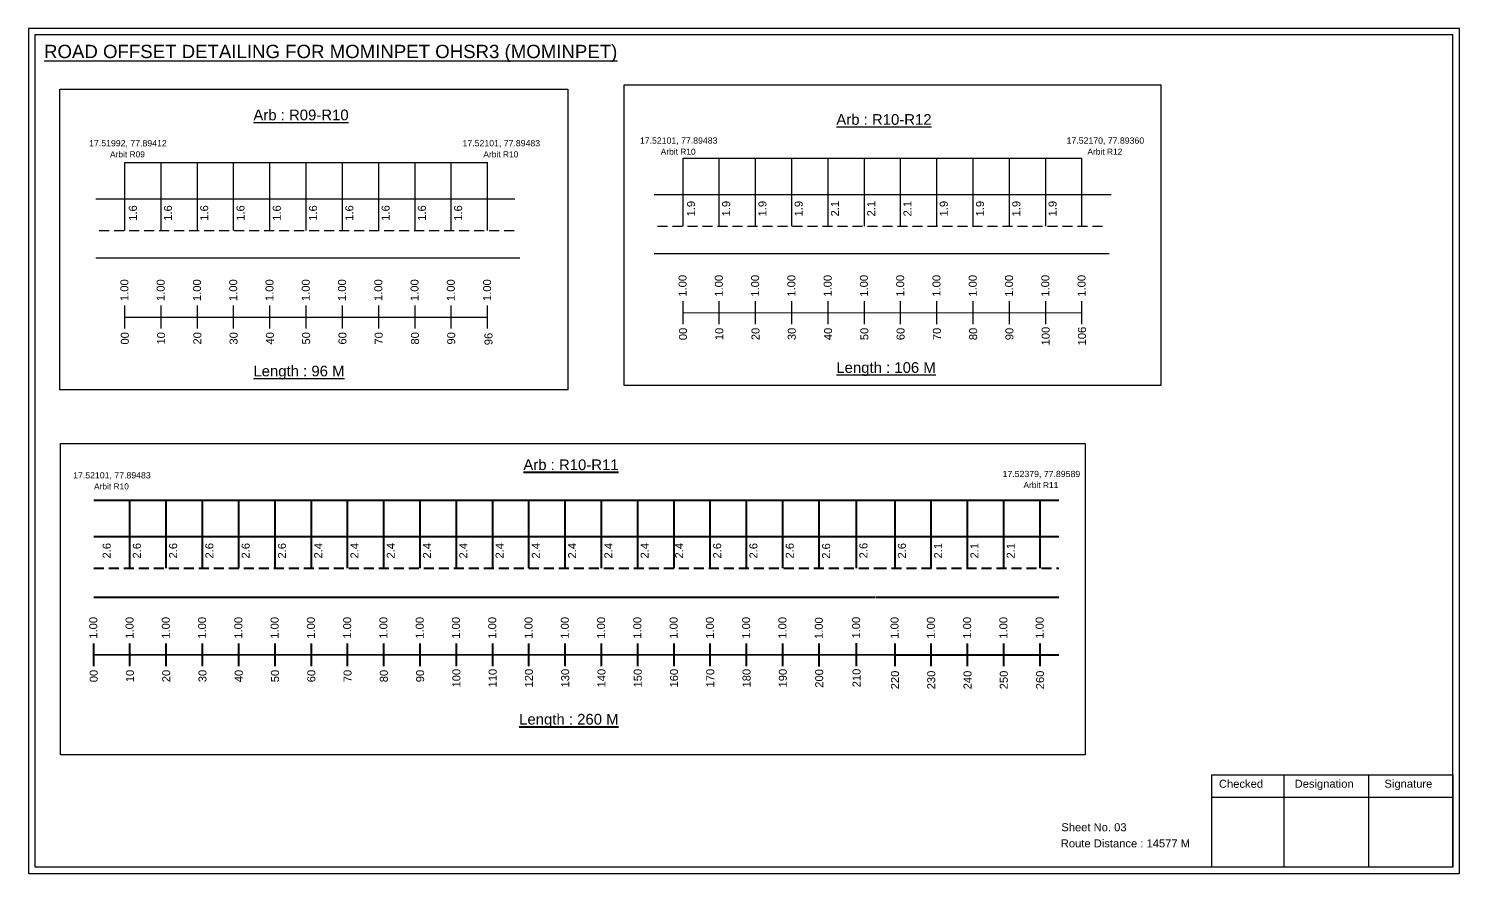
# Model space of a CAD drawing. Header units: inches. Extents: x 1446 to 12099, y 451 to 5049.
# Drawn here: x 4520 to 5057, y 3395 to 3712 of the extents above; entities that cross this region are included whole.
import ezdxf

# ---------------------------------------------------------------- set-up
doc = ezdxf.new("R2010")
doc.units = ezdxf.units.IN
doc.header["$MEASUREMENT"] = 0
doc.linetypes.add('DASHED2', pattern=[0.375, 0.25, -0.125])
doc.layers.add('PDF_Geometry', color=7, linetype='Continuous')
doc.layers.add('PDF_Text', color=5, linetype='Continuous')
doc.styles.add('PDF Arial', font='arial.ttf')
doc.styles.get("Standard").update_dxf_attribs({"font": 'arial.ttf'})

msp = doc.modelspace()

# ---------------------------------------------------------------- linework, layer by layer
at = {"color": 5}
for p, q in [((4556.38, 3661.61), (4692.38, 3661.61)), ((4765.67, 3663.25), (4915.27, 3663.25))]:
    msp.add_line(p, q, dxfattribs=at)
for p, q in [((4556.38, 3636.08), (4556.38, 3661.61)), ((4569.98, 3636.08), (4569.98, 3661.61)), ((4583.58, 3636.08), (4583.58, 3661.61)), ((4597.18, 3636.08), (4597.18, 3661.61)), ((4610.78, 3636.08), (4610.78, 3661.61)), ((4624.38, 3636.08), (4624.38, 3661.61)), ((4637.98, 3636.08), (4637.98, 3661.61)), ((4651.58, 3636.08), (4651.58, 3661.61)), ((4665.18, 3636.08), (4665.18, 3661.61)), ((4678.78, 3636.08), (4678.78, 3661.61)), ((4692.38, 3636.08), (4692.38, 3661.61)), ((4765.67, 3637.71), (4765.67, 3663.25)), ((4779.27, 3637.71), (4779.27, 3663.25)), ((4792.87, 3637.71), (4792.87, 3663.25)), ((4806.47, 3637.71), (4806.47, 3663.25)), ((4820.07, 3637.71), (4820.07, 3663.25)), ((4833.67, 3637.71), (4833.67, 3663.25)), ((4847.27, 3637.71), (4847.27, 3663.25)), ((4860.87, 3637.71), (4860.87, 3663.25)), ((4874.47, 3637.71), (4874.47, 3663.25)), ((4888.07, 3637.71), (4888.07, 3663.25)), ((4901.67, 3637.71), (4901.67, 3663.25)), ((4915.27, 3637.71), (4915.27, 3663.25)), ((4754.8, 3649.6), (4926.15, 3649.6)), ((4545.5, 3647.96), (4702.66, 3647.96)), ((4925.46, 3627.41), (4754.8, 3627.41)), ((4704.48, 3625.78), (4545.5, 3625.78))]:
    msp.add_line(p, q)
at = {"linetype": 'DASHED2', "ltscale": 15}
for p, q in [((4756.07, 3637.71), (4923.67, 3637.71)), ((4546.77, 3636.08), (4702.66, 3636.08))]:
    msp.add_line(p, q, dxfattribs=at)
at = {"color": 217, "true_color": 0x93278f}
for p, q in [((4556.38, 3599.38), (4556.38, 3607.94)), ((4569.98, 3599.38), (4569.98, 3607.94)), ((4583.58, 3599.38), (4583.58, 3607.94)), ((4597.18, 3599.38), (4597.18, 3607.94)), ((4610.78, 3599.38), (4610.78, 3607.94)), ((4624.38, 3599.38), (4624.38, 3607.94)), ((4637.98, 3599.38), (4637.98, 3607.94)), ((4651.58, 3599.38), (4651.58, 3607.94)), ((4665.18, 3599.38), (4665.18, 3607.94)), ((4678.78, 3599.38), (4678.78, 3607.94)), ((4692.38, 3599.38), (4692.38, 3607.94)), ((4765.67, 3601.01), (4765.67, 3609.57)), ((4765.67, 3605.28), (4915.27, 3605.31)), ((4779.27, 3601.01), (4779.27, 3609.57)), ((4792.87, 3601.01), (4792.87, 3609.57)), ((4806.47, 3601.01), (4806.47, 3609.57)), ((4820.07, 3601.01), (4820.07, 3609.57)), ((4833.67, 3601.01), (4833.67, 3609.57)), ((4847.27, 3601.01), (4847.27, 3609.57)), ((4860.87, 3601.01), (4860.87, 3609.57)), ((4874.47, 3601.01), (4874.47, 3609.57)), ((4888.07, 3601.01), (4888.07, 3609.57)), ((4901.67, 3601.01), (4901.67, 3609.57)), ((4915.27, 3601.01), (4915.27, 3609.57)), ((4556.38, 3603.65), (4692.38, 3603.68))]:
    msp.add_line(p, q, dxfattribs=at)
at = {"color": 5, "lineweight": 40}
for p, q in [((4544.71, 3535.01), (4845.17, 3535.06)), ((4845.17, 3535), (4899.57, 3535.01)), ((4899.57, 3535.01), (4906.63, 3535.01))]:
    msp.add_line(p, q, dxfattribs=at)
at = {"lineweight": 40}
for p, q in [((4558.31, 3509.47), (4558.31, 3535.01)), ((4571.91, 3509.47), (4571.91, 3535.01)), ((4585.51, 3509.47), (4585.51, 3535.01)), ((4599.11, 3509.47), (4599.11, 3535.01)), ((4612.71, 3509.47), (4612.71, 3535.01)), ((4626.31, 3509.47), (4626.31, 3535.01)), ((4639.91, 3509.47), (4639.91, 3535.01)), ((4653.51, 3509.47), (4653.51, 3535.01)), ((4667.11, 3509.47), (4667.11, 3535.01)), ((4680.71, 3509.47), (4680.71, 3535.01)), ((4694.31, 3509.47), (4694.31, 3535.01)), ((4707.91, 3509.47), (4707.91, 3535.01)), ((4721.51, 3509.47), (4721.51, 3535.01)), ((4735.11, 3509.47), (4735.11, 3535.01)), ((4748.71, 3509.47), (4748.71, 3535.01)), ((4762.31, 3509.47), (4762.31, 3535.01)), ((4775.91, 3509.47), (4775.91, 3535.01)), ((4789.51, 3509.47), (4789.51, 3535.01)), ((4803.11, 3509.47), (4803.11, 3535.01)), ((4816.75, 3509.37), (4816.75, 3534.9)), ((4830.74, 3509.52), (4830.74, 3535.06)), ((4845.17, 3509.47), (4845.17, 3535.01)), ((4858.77, 3509.47), (4858.77, 3535.01)), ((4872.37, 3509.47), (4872.37, 3535.01)), ((4885.97, 3509.47), (4885.97, 3535.01)), ((4899.57, 3509.47), (4899.57, 3535.01)), ((4544.71, 3521.35), (4898.23, 3521.35)), ((4898.23, 3521.35), (4906.63, 3521.35)), ((4544.71, 3498.67), (4837.9, 3498.67)), ((4838.08, 3498.67), (4906.63, 3498.67))]:
    msp.add_line(p, q, dxfattribs=at)
at = {"linetype": 'DASHED2', "lineweight": 40, "ltscale": 15}
for p, q in [((4544.71, 3509.47), (4838.23, 3509.47)), ((4838.23, 3509.47), (4906.63, 3509.47))]:
    msp.add_line(p, q, dxfattribs=at)
at = {"color": 217, "lineweight": 40, "true_color": 0x93278f}
for p, q in [((4544.71, 3472.77), (4544.71, 3481.33)), ((4544.71, 3477.04), (4845.17, 3477.1)), ((4558.31, 3472.77), (4558.31, 3481.33)), ((4571.91, 3472.77), (4571.91, 3481.33)), ((4585.51, 3472.77), (4585.51, 3481.33)), ((4599.11, 3472.77), (4599.11, 3481.33)), ((4612.71, 3472.77), (4612.71, 3481.33)), ((4626.31, 3472.77), (4626.31, 3481.33)), ((4639.91, 3472.77), (4639.91, 3481.33)), ((4653.51, 3472.77), (4653.51, 3481.33)), ((4667.11, 3472.77), (4667.11, 3481.33)), ((4680.71, 3472.77), (4680.71, 3481.33)), ((4694.31, 3472.77), (4694.31, 3481.33)), ((4707.91, 3472.77), (4707.91, 3481.33)), ((4721.51, 3472.77), (4721.51, 3481.33)), ((4735.11, 3472.77), (4735.11, 3481.33)), ((4748.71, 3472.77), (4748.71, 3481.33)), ((4762.31, 3472.77), (4762.31, 3481.33)), ((4775.91, 3472.77), (4775.91, 3481.33)), ((4789.51, 3472.77), (4789.51, 3481.33)), ((4803.11, 3472.77), (4803.11, 3481.33)), ((4816.75, 3472.67), (4816.75, 3481.23)), ((4830.74, 3472.82), (4830.74, 3481.38)), ((4845.17, 3472.77), (4845.17, 3481.33)), ((4845.17, 3477.04), (4899.57, 3477.05)), ((4858.77, 3472.77), (4858.77, 3481.33)), ((4872.37, 3472.77), (4872.37, 3481.33)), ((4872.49, 3477.04), (4906.63, 3477.04)), ((4885.97, 3472.77), (4885.97, 3481.33)), ((4899.57, 3472.77), (4899.57, 3481.33))]:
    msp.add_line(p, q, dxfattribs=at)
for points in [[(4531.99, 3689.1), (4722.54, 3689.1), (4722.54, 3576.42), (4531.99, 3576.42)], [(4743.58, 3690.73), (4944.82, 3690.73), (4944.82, 3578.05), (4743.58, 3578.05)], [(4532.25, 3556.26), (4916.46, 3556.26), (4916.46, 3439.59), (4532.25, 3439.59)]]:
    msp.add_lwpolyline(points, close=True)
at = {"layer": 'PDF_Geometry'}
for points in [[(4520.3, 3711.8), (4520.3, 3395.09), (5056.77, 3395.09), (5056.77, 3711.8)], [(4522.63, 3709.47), (4522.63, 3397.51), (5054.35, 3397.51), (5054.35, 3709.47)]]:
    msp.add_lwpolyline(points, close=True, dxfattribs=at)
at = {"layer": 'PDF_Geometry', "color": 242, "true_color": 0xcc1f26}
msp.add_lwpolyline([(5054.35, 3397.41), (4964.01, 3397.41), (4964.01, 3432.03), (5054.35, 3432.03)], close=True, dxfattribs=at)
for points in [[(4990.99, 3432.03), (4990.99, 3397.41)], [(5022.72, 3432.03), (5022.72, 3397.41)], [(4964.01, 3423.65), (5054.35, 3423.65)]]:
    msp.add_lwpolyline(points, dxfattribs=at)

# ---------------------------------------------------------------- texts
at = {"color": 242, "true_color": 0xcd2027}
for s, height, p in [('%%UROAD OFFSET DETAILING FOR MOMINPET OHSR3 (MOMINPET)', 5, (4526.08, 3700.73)), ('%%UArb : R09-R10', 4, (4604.58, 3677.43)), ('%%UArb : R10-R12', 4, (4823.16, 3675.74)), ('%%ULength : 96 M', 4, (4604.58, 3581.43)), ('%%ULength : 106 M', 4, (4823.16, 3582.74))]:
    msp.add_text(s, height=height, dxfattribs=at).set_placement(p)
at = {"color": 5}
for s, height, p in [('17.51992, 77.89412', 2.34, (4543, 3667.66)), ('17.52101, 77.89483', 2.34, (4683, 3667.66)), ('17.52101, 77.89483', 2.34, (4749.5, 3668.66)), ('17.52170, 77.89360', 2.34, (4909.5, 3668.66)), ('Arbit R09', 2.246, (4550.82, 3663.54)), ('Arbit R10', 2.246, (4690.82, 3663.54)), ('Arbit R10', 2.246, (4757.32, 3664.54)), ('Arbit R12', 2.246, (4917.32, 3664.54)), ('17.52101, 77.89483', 2.34, (4537, 3543.16)), ('Arbit R10', 2.246, (4544.82, 3539.04)), ('17.52379, 77.89589', 2.34, (4885.5, 3543.66)), ('Arbit R11', 2.246, (4893.32, 3539.54))]:
    msp.add_text(s, height=height, dxfattribs=at).set_placement(p)
for s, p in [('1.6', (4560.89, 3639.75)), ('1.6', (4574.05, 3639.75)), ('1.6', (4587.65, 3639.75)), ('1.6', (4601.25, 3639.75)), ('1.6', (4614.85, 3639.75)), ('1.6', (4628.45, 3639.75)), ('1.6', (4642.05, 3639.75)), ('1.6', (4655.65, 3639.75)), ('1.6', (4669.25, 3639.75)), ('1.6', (4682.85, 3639.75)), ('1.9', (4770.18, 3641.39)), ('1.9', (4783.34, 3641.39)), ('1.9', (4796.94, 3641.39)), ('1.9', (4810.54, 3641.39)), ('2.1', (4824.14, 3641.39)), ('2.1', (4837.74, 3641.39)), ('2.1', (4851.34, 3641.39)), ('1.9', (4864.94, 3641.39)), ('1.9', (4878.54, 3641.39)), ('1.9', (4892.14, 3641.39)), ('1.9', (4905.74, 3641.39))]:
    msp.add_text(s, height=3, rotation=90).set_placement(p)
at = {"color": 217, "true_color": 0x93278f}
for s, p in [('1.00', (4557.71, 3609.67)), ('1.00', (4571.31, 3609.67)), ('1.00', (4584.91, 3609.67)), ('1.00', (4598.51, 3609.67)), ('1.00', (4612.11, 3609.67)), ('1.00', (4625.71, 3609.67)), ('1.00', (4639.31, 3609.67)), ('1.00', (4652.91, 3609.67)), ('1.00', (4666.51, 3609.67)), ('1.00', (4680.11, 3609.67)), ('1.00', (4693.71, 3609.67)), ('1.00', (4767, 3611.31)), ('1.00', (4780.6, 3611.31)), ('1.00', (4794.2, 3611.31)), ('1.00', (4807.8, 3611.31)), ('1.00', (4821.4, 3611.31)), ('1.00', (4835, 3611.31)), ('1.00', (4848.6, 3611.31)), ('1.00', (4862.2, 3611.31)), ('1.00', (4875.8, 3611.31)), ('1.00', (4889.4, 3611.31)), ('1.00', (4903, 3611.31)), ('1.00', (4916.6, 3611.31)), ('100', (4903.15, 3593.04)), ('106', (4916.75, 3593.04)), ('00', (4557.86, 3593.35)), ('10', (4571.46, 3593.35)), ('20', (4585.06, 3593.35)), ('30', (4598.66, 3593.35)), ('40', (4612.26, 3593.35)), ('50', (4625.86, 3593.35)), ('60', (4639.46, 3593.35)), ('70', (4653.06, 3593.35)), ('80', (4666.66, 3593.35)), ('90', (4680.26, 3593.35)), ('96', (4694.23, 3593.11)), ('00', (4767.15, 3594.99)), ('10', (4780.75, 3594.99)), ('20', (4794.35, 3594.99)), ('30', (4807.95, 3594.99)), ('40', (4821.55, 3594.99)), ('50', (4835.15, 3594.99)), ('60', (4848.75, 3594.99)), ('70', (4862.35, 3594.99)), ('80', (4875.95, 3594.99)), ('90', (4889.55, 3594.99))]:
    msp.add_text(s, height=3, rotation=90, dxfattribs=at).set_placement(p)
at = {"color": 242, "lineweight": 40, "true_color": 0xcd2027}
for s, p in [('%%UArb : R10-R11', (4705.81, 3546.29)), ('%%ULength : 260 M', (4704.24, 3450.88))]:
    msp.add_text(s, height=4, dxfattribs=at).set_placement(p)
at = {"lineweight": 40}
for s, p in [('2.6', (4551.07, 3513.14)), ('2.6', (4562.38, 3513.14)), ('2.6', (4575.98, 3513.14)), ('2.6', (4589.58, 3513.14)), ('2.6', (4603.18, 3513.14)), ('2.6', (4616.78, 3513.14)), ('2.4', (4630.38, 3513.14)), ('2.4', (4643.98, 3513.14)), ('2.4', (4657.58, 3513.14)), ('2.4', (4671.18, 3513.14)), ('2.4', (4684.78, 3513.14)), ('2.4', (4698.38, 3513.14)), ('2.4', (4711.98, 3513.14)), ('2.4', (4725.58, 3513.14)), ('2.4', (4739.18, 3513.14)), ('2.4', (4752.78, 3513.14)), ('2.4', (4765.7, 3513.14)), ('2.6', (4779.98, 3513.14)), ('2.6', (4793.58, 3513.14)), ('2.6', (4807.18, 3513.14)), ('2.6', (4820.82, 3513.04)), ('2.6', (4834.81, 3513.2)), ('2.6', (4849.24, 3513.14)), ('2.1', (4862.84, 3513.14)), ('2.1', (4876.44, 3513.14)), ('2.1', (4890.04, 3513.14))]:
    msp.add_text(s, height=3, rotation=90, dxfattribs=at).set_placement(p)
at = {"color": 217, "lineweight": 40, "true_color": 0x93278f}
for s, p in [('1.00', (4546.04, 3483.07)), ('1.00', (4559.64, 3483.07)), ('1.00', (4573.24, 3483.07)), ('1.00', (4586.84, 3483.07)), ('1.00', (4600.44, 3483.07)), ('1.00', (4614.04, 3483.07)), ('1.00', (4627.64, 3483.07)), ('1.00', (4641.24, 3483.07)), ('1.00', (4654.84, 3483.07)), ('1.00', (4668.44, 3483.07)), ('1.00', (4682.04, 3483.07)), ('1.00', (4695.64, 3483.07)), ('1.00', (4709.24, 3483.07)), ('1.00', (4722.84, 3483.07)), ('1.00', (4736.44, 3483.07)), ('1.00', (4750.04, 3483.07)), ('1.00', (4763.64, 3483.07)), ('1.00', (4777.24, 3483.07)), ('1.00', (4790.84, 3483.07)), ('1.00', (4804.44, 3483.07)), ('1.00', (4818.08, 3482.96)), ('1.00', (4832.07, 3483.12)), ('1.00', (4846.49, 3483.07)), ('1.00', (4860.09, 3483.07)), ('1.00', (4873.69, 3483.07)), ('1.00', (4887.29, 3483.07)), ('1.00', (4900.89, 3483.07)), ('00', (4546.19, 3466.75)), ('10', (4559.79, 3466.75)), ('20', (4573.39, 3466.75)), ('30', (4586.99, 3466.75)), ('40', (4600.59, 3466.75)), ('50', (4614.19, 3466.75)), ('60', (4627.79, 3466.75)), ('70', (4641.39, 3466.75)), ('80', (4654.99, 3466.75)), ('90', (4668.59, 3466.75)), ('100', (4682.19, 3464.79)), ('110', (4695.79, 3464.79)), ('120', (4709.39, 3464.79)), ('130', (4722.99, 3464.79)), ('140', (4736.59, 3464.79)), ('150', (4750.19, 3464.79)), ('160', (4763.79, 3464.79)), ('170', (4777.39, 3464.79)), ('180', (4790.99, 3464.79)), ('190', (4804.59, 3464.79)), ('200', (4818.23, 3464.69)), ('210', (4832.22, 3464.84)), ('220', (4846.64, 3464.09)), ('230', (4860.24, 3464.09)), ('240', (4873.84, 3464.09)), ('250', (4887.44, 3464.09)), ('260', (4901.04, 3464.09))]:
    msp.add_text(s, height=3, rotation=90, dxfattribs=at).set_placement(p)
for s, p in [('Sheet No. 03', (4907.51, 3410.89)), ('Route Distance : 14577 M', (4907.32, 3404.84))]:
    msp.add_text(s, height=3).set_placement(p)
at = {"layer": 'PDF_Text', "color": 7, "attachment_point": 7, "style": 'PDF Arial'}
for s, insert, char_height in [('Checked', (4966.62, 3427.14), 3.001), ('Designation', (4994.99, 3426.3), 3.0006), ('Signature', (5028.68, 3426.3), 3.001)]:
    msp.add_mtext(s, dxfattribs=dict(at, insert=insert, char_height=char_height))

doc.saveas('drawing.dxf')
